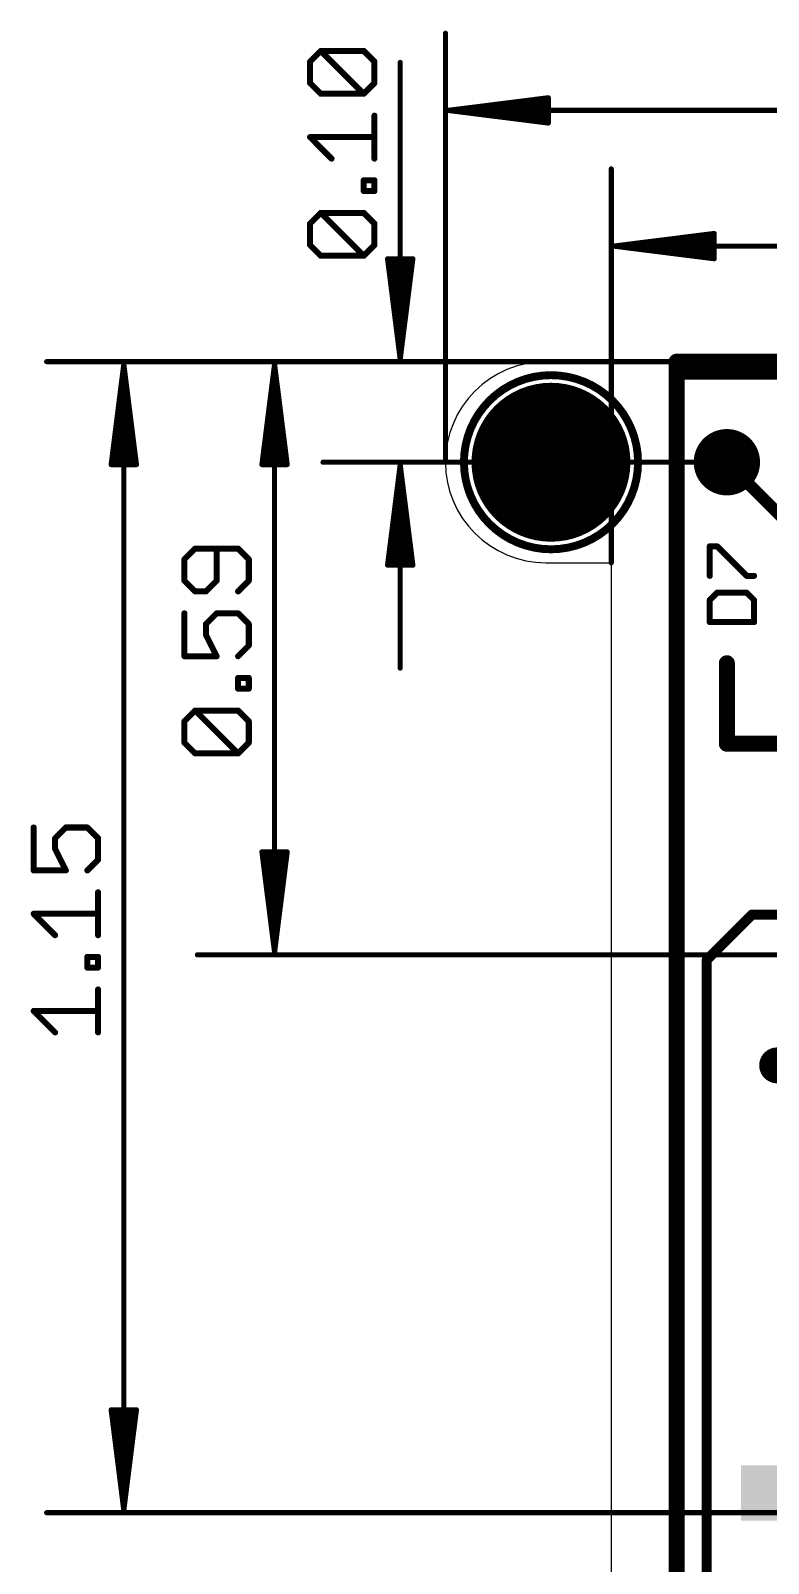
# Model space of a CAD drawing. Extents: x -42 to 37, y -47 to 54.
# Drawn here: x -41.72 to -23.08, y 14.72 to 53.45 of the extents above; entities that cross this region are included whole.
import ezdxf

# ---------------------------------------------------------------- set-up
doc = ezdxf.new("R2010")
doc.units = 0
for name, color, linetype in [('1', 12, 'CONTINUOUS'), ('16', 132, 'CONTINUOUS'), ('17', 110, 'CONTINUOUS'), ('18', 110, 'CONTINUOUS'), ('20', 53, 'CONTINUOUS'), ('21', 40, 'CONTINUOUS'), ('47', 253, 'CONTINUOUS')]:
    doc.layers.add(name, color=color, linetype=linetype)

# ---------------------------------------------------------------- blocks, each defined once
blk = doc.blocks.new('ROUNDP')
at = {"const_width": 0.5}
blk.add_lwpolyline([(0, -0.25, 1), (0, 0.25, 1), (0, -0.25)], format="xyb", dxfattribs=at)
blk = doc.blocks.new('RECT')
blk.add_solid([(-0.5, -0.5), (0.5, -0.5), (-0.5, 0.5), (0.5, 0.5)])
blk = doc.blocks.new('ROUNDV')
at = {"const_width": 0.5}
blk.add_lwpolyline([(0, -0.25, 1), (0, 0.25, 1), (0, -0.25)], format="xyb", dxfattribs=at)

msp = doc.modelspace()

# ---------------------------------------------------------------- linework, layer by layer
at = {"layer": '1'}
for points, const_width in [([(-25.4, 45.085), (-25.4, -43.18)], 0.4064), ([(25.4, 45.085), (-25.4, 45.085)], 0.4064), ([(-24.13, 42.545), (-13.716, 32.131)], 0.3048), ([(-24.638, 29.972), (-23.495, 31.115)], 0.254), ([(-23.495, 31.115), (-13.97, 31.115)], 0.254), ([(-24.638, -40.132), (-24.638, 29.972)], 0.254)]:
    msp.add_lwpolyline(points, dxfattribs=dict(at, const_width=const_width))
for points, const_width in [([(-25.2984, 45.085, 1), (-25.5016, 45.085)], 0.2032), ([(-25.4, 45.1866, 1), (-25.4, 44.9834)], 0.2032), ([(-24.0761, 42.5989, 1), (-24.1839, 42.4911)], 0.1524), ([(-23.495, 31.1785, 1), (-23.495, 31.0515)], 0.127), ([(-23.4501, 31.0701, 1), (-23.5399, 31.1599)], 0.127), ([(-24.5745, 29.972, 1), (-24.7015, 29.972)], 0.127), ([(-24.6829, 30.0169, 1), (-24.5931, 29.9271)], 0.127)]:
    msp.add_lwpolyline(points, format="xyb", dxfattribs=dict(at, const_width=const_width))
at = {"layer": '16', "const_width": 0.4064}
for points in [[(-25.4, 44.831), (-25.4, -41.402)], [(25.4, 44.831), (-25.4, 44.831)]]:
    msp.add_lwpolyline(points, dxfattribs=at)
at = {"layer": '16', "const_width": 0.2032}
for points in [[(-25.2984, 44.831, 1), (-25.5016, 44.831)], [(-25.4, 44.9326, 1), (-25.4, 44.7294)]]:
    msp.add_lwpolyline(points, format="xyb", dxfattribs=at)
at = {"layer": '20'}
for p, q in [((28.702, 45.085), (-28.702, 45.085)), ((-28.702, 40.005), (-27.051, 40.005)), ((-27.051, 40.005), (-27.051, -38.1))]:
    msp.add_line(p, q, dxfattribs=at)
for start, end in [(90, 180), (180, 270)]:
    msp.add_arc((-28.702, 42.545), 2.54, start, end, dxfattribs=at)
at = {"layer": '21'}
for points, const_width in [([(-28.575, 40.345, 1), (-28.575, 44.745, 1), (-28.575, 40.345)], 0.2), ([(-24.5247, 40.4195, 1), (-24.6009, 40.4195)], 0.0762), ([(-24.5628, 40.4576, 1), (-24.5628, 40.3814)], 0.0762), ([(-24.3494, 40.4464, 1), (-24.4033, 40.3926)], 0.0762), ([(-24.3763, 40.3814, 1), (-24.3763, 40.4576)], 0.0762), ([(-24.6009, 39.6738, 1), (-24.5247, 39.6738)], 0.0762), ([(-23.6306, 39.7119, 1), (-23.6306, 39.6357)], 0.0762), ([(-23.6576, 39.6469, 1), (-23.6037, 39.7007)], 0.0762), ([(-23.4442, 39.6357, 1), (-23.4442, 39.7119)], 0.0762), ([(-24.5247, 39.0637, 1), (-24.6009, 39.0637)], 0.0762), ([(-24.5897, 39.0906, 1), (-24.5358, 39.0367)], 0.0762), ([(-24.3763, 39.2882, 1), (-24.3763, 39.212)], 0.0762), ([(-24.3494, 39.2232, 1), (-24.4033, 39.277)], 0.0762), ([(-23.6037, 39.277, 1), (-23.6576, 39.2232)], 0.0762), ([(-23.6306, 39.212, 1), (-23.6306, 39.2882)], 0.0762), ([(-23.4061, 39.0637, 1), (-23.4823, 39.0637)], 0.0762), ([(-23.4711, 39.0367, 1), (-23.4173, 39.0906)], 0.0762), ([(-24.5628, 38.5425, 1), (-24.5628, 38.4663)], 0.0762), ([(-24.6009, 38.5044, 1), (-24.5247, 38.5044)], 0.0762), ([(-23.4823, 38.5044, 1), (-23.4061, 38.5044)], 0.0762), ([(-23.4442, 38.4663, 1), (-23.4442, 38.5425)], 0.0762), ([(-24.0284, 37.465, 1), (-24.2316, 37.465)], 0.2032), ([(-24.13, 35.5346, 1), (-24.13, 35.3314)], 0.2032), ([(-24.2316, 35.433, 1), (-24.0284, 35.433)], 0.2032)]:
    msp.add_lwpolyline(points, format="xyb", dxfattribs=dict(at, const_width=const_width))
for points, const_width in [([(-24.5628, 39.6738), (-24.5628, 40.4195)], 0.1524), ([(-24.5628, 40.4195), (-24.3763, 40.4195)], 0.1524), ([(-24.3763, 40.4195), (-23.6306, 39.6738)], 0.1524), ([(-23.6306, 39.6738), (-23.4442, 39.6738)], 0.1524), ([(-24.3763, 39.2501), (-24.5628, 39.0637)], 0.1524), ([(-24.5628, 39.0637), (-24.5628, 38.5044)], 0.1524), ([(-23.6306, 39.2501), (-24.3763, 39.2501)], 0.1524), ([(-23.4442, 39.0637), (-23.6306, 39.2501)], 0.1524), ([(-23.4442, 38.5044), (-23.4442, 39.0637)], 0.1524), ([(-24.5628, 38.5044), (-23.4442, 38.5044)], 0.1524), ([(-24.13, 37.465), (-24.13, 35.433)], 0.4064), ([(-24.13, 35.433), (-6.096, 35.433)], 0.4064)]:
    msp.add_lwpolyline(points, dxfattribs=dict(at, const_width=const_width))
at = {"layer": '47'}
for points, const_width in [([(-31.242, 42.545), (-31.242, 53.385)], 0.13), ([(-34.6627, 52.6676), (-34.3915, 52.9388)], 0.1524), ([(-34.6627, 52.1253), (-34.6627, 52.6676)], 0.1524), ([(-34.3915, 52.9388), (-33.3069, 52.9388)], 0.1524), ([(-33.3069, 51.8541), (-34.3915, 52.9388)], 0.1524), ([(-33.3069, 52.9388), (-33.0357, 52.6676)], 0.1524), ([(-33.0357, 52.6676), (-33.0357, 52.1253)], 0.1524), ([(-32.385, 45.15), (-32.385, 52.6478)], 0.13), ([(-34.3915, 51.8541), (-34.6627, 52.1253)], 0.1524), ([(-33.3069, 51.8541), (-34.3915, 51.8541)], 0.1524), ([(-33.0357, 52.1253), (-33.3069, 51.8541)], 0.1524), ([(-31.177, 51.435), (-28.642, 51.7542)], 0.13), ([(-31.177, 51.435), (-28.642, 51.695)], 0.13), ([(-31.177, 51.435), (-28.642, 51.565)], 0.13), ([(-28.642, 51.7542), (-28.642, 51.1158)], 0.13), ([(-33.0357, 50.2169), (-33.0357, 51.3016)], 0.1524), ([(-31.177, 51.435), (31.177, 51.435)], 0.13), ([(-28.642, 51.1158), (-31.177, 51.435)], 0.13), ([(-28.642, 51.305), (-31.177, 51.435)], 0.13), ([(-28.642, 51.175), (-31.177, 51.435)], 0.13), ([(-34.1204, 50.2169), (-34.6627, 50.7593)], 0.1524), ([(-34.6627, 50.7593), (-33.0357, 50.7593)], 0.1524), ([(-27.051, 40.005), (-27.051, 49.956)], 0.13), ([(-33.3069, 49.3984), (-33.3069, 49.6695)], 0.1524), ([(-33.3069, 49.6695), (-33.0357, 49.6695)], 0.1524), ([(-33.0357, 49.6695), (-33.0357, 49.3984)], 0.1524), ([(-33.0357, 49.3984), (-33.3069, 49.3984)], 0.1524), ([(-34.6627, 48.5747), (-34.3915, 48.8459)], 0.1524), ([(-34.3915, 48.8459), (-33.3069, 48.8459)], 0.1524), ([(-33.3069, 47.7612), (-34.3915, 48.8459)], 0.1524), ([(-33.3069, 48.8459), (-33.0357, 48.5747)], 0.1524), ([(-34.6627, 48.0324), (-34.6627, 48.5747)], 0.1524), ([(-33.0357, 48.5747), (-33.0357, 48.0324)], 0.1524), ([(-34.3915, 47.7612), (-34.6627, 48.0324)], 0.1524), ([(-33.0357, 48.0324), (-33.3069, 47.7612)], 0.1524), ([(-26.986, 48.006), (-24.451, 48.3252)], 0.13), ([(-26.986, 48.006), (-24.451, 48.266)], 0.13), ([(-26.986, 48.006), (-24.451, 48.136)], 0.13), ([(-26.986, 48.006), (26.986, 48.006)], 0.13), ([(-24.451, 47.6868), (-26.986, 48.006)], 0.13), ([(-24.451, 47.876), (-26.986, 48.006)], 0.13), ([(-24.451, 47.746), (-26.986, 48.006)], 0.13), ([(-24.451, 48.3252), (-24.451, 47.6868)], 0.13), ([(-33.3069, 47.7612), (-34.3915, 47.7612)], 0.1524), ([(-32.385, 45.15), (-32.7042, 47.685)], 0.13), ([(-32.7042, 47.685), (-32.0658, 47.685)], 0.13), ([(-32.385, 45.15), (-32.645, 47.685)], 0.13), ([(-32.385, 45.15), (-32.515, 47.685)], 0.13), ([(-32.0658, 47.685), (-32.385, 45.15)], 0.13), ([(-32.255, 47.685), (-32.385, 45.15)], 0.13), ([(-32.125, 47.685), (-32.385, 45.15)], 0.13), ([(-21.209, 45.085), (-41.32, 45.085)], 0.13), ([(-39.37, 45.02), (-39.6892, 42.485)], 0.13), ([(-39.37, 45.02), (-39.63, 42.485)], 0.13), ([(-39.37, 45.02), (-39.5, 42.485)], 0.13), ([(-39.37, 16.067), (-39.37, 45.02)], 0.13), ([(-39.0508, 42.485), (-39.37, 45.02)], 0.13), ([(-39.24, 42.485), (-39.37, 45.02)], 0.13), ([(-39.11, 42.485), (-39.37, 45.02)], 0.13), ([(-20.32, 45.085), (-37.51, 45.085)], 0.13), ([(-35.56, 45.02), (-35.8792, 42.485)], 0.13), ([(-35.56, 45.02), (-35.82, 42.485)], 0.13), ([(-35.56, 45.02), (-35.69, 42.485)], 0.13), ([(-35.56, 30.164), (-35.56, 45.02)], 0.13), ([(-35.2408, 42.485), (-35.56, 45.02)], 0.13), ([(-35.43, 42.485), (-35.56, 45.02)], 0.13), ([(-35.3, 42.485), (-35.56, 45.02)], 0.13), ([(-28.702, 45.085), (-34.335, 45.085)], 0.13), ([(-24.13, 42.545), (-34.335, 42.545)], 0.13), ([(-39.6892, 42.485), (-39.0508, 42.485)], 0.13), ([(-35.8792, 42.485), (-35.2408, 42.485)], 0.13), ([(-32.385, 42.48), (-32.7042, 39.945)], 0.13), ([(-32.385, 42.48), (-32.645, 39.945)], 0.13), ([(-32.385, 42.48), (-32.515, 39.945)], 0.13), ([(-32.385, 42.48), (-32.385, 37.345)], 0.13), ([(-32.0658, 39.945), (-32.385, 42.48)], 0.13), ([(-32.255, 39.945), (-32.385, 42.48)], 0.13), ([(-32.125, 39.945), (-32.385, 42.48)], 0.13), ([(-37.5665, 40.3644), (-37.8377, 40.0932)], 0.1524), ([(-36.4819, 40.3644), (-37.5665, 40.3644)], 0.1524), ([(-37.0242, 39.5509), (-37.0242, 40.3644)], 0.1524), ([(-36.2107, 40.0932), (-36.4819, 40.3644)], 0.1524), ([(-37.8377, 40.0932), (-37.8377, 39.5509)], 0.1524), ([(-36.2107, 39.5509), (-36.2107, 40.0932)], 0.1524), ([(-32.7042, 39.945), (-32.0658, 39.945)], 0.13), ([(-37.8377, 39.5509), (-37.5665, 39.2797)], 0.1524), ([(-37.2954, 39.2797), (-37.0242, 39.5509)], 0.1524), ([(-36.4819, 39.2797), (-36.2107, 39.5509)], 0.1524), ([(-37.5665, 39.2797), (-37.2954, 39.2797)], 0.1524), ([(-37.8377, 38.7272), (-37.8377, 37.6425)], 0.1524), ([(-37.2954, 38.456), (-37.0242, 38.7272)], 0.1524), ([(-37.0242, 38.7272), (-36.4819, 38.7272)], 0.1524), ([(-36.4819, 38.7272), (-36.2107, 38.456)], 0.1524), ([(-37.2954, 38.1849), (-37.2954, 38.456)], 0.1524), ([(-36.2107, 38.456), (-36.2107, 37.9137)], 0.1524), ([(-37.0242, 37.6425), (-37.2954, 38.1849)], 0.1524), ([(-36.2107, 37.9137), (-36.4819, 37.6425)], 0.1524), ([(-37.8377, 37.6425), (-37.0242, 37.6425)], 0.1524), ([(-36.4819, 36.824), (-36.4819, 37.0951)], 0.1524), ([(-36.4819, 37.0951), (-36.2107, 37.0951)], 0.1524), ([(-36.2107, 36.824), (-36.4819, 36.824)], 0.1524), ([(-36.2107, 37.0951), (-36.2107, 36.824)], 0.1524), ([(-37.8377, 36.0003), (-37.5665, 36.2715)], 0.1524), ([(-37.8377, 35.458), (-37.8377, 36.0003)], 0.1524), ([(-37.5665, 36.2715), (-36.4819, 36.2715)], 0.1524), ([(-36.4819, 35.1868), (-37.5665, 36.2715)], 0.1524), ([(-36.4819, 36.2715), (-36.2107, 36.0003)], 0.1524), ([(-36.2107, 36.0003), (-36.2107, 35.458)], 0.1524), ([(-37.5665, 35.1868), (-37.8377, 35.458)], 0.1524), ([(-36.4819, 35.1868), (-37.5665, 35.1868)], 0.1524), ([(-36.2107, 35.458), (-36.4819, 35.1868)], 0.1524), ([(-41.6477, 33.3159), (-41.6477, 32.2312)], 0.1524), ([(-41.1054, 33.0447), (-40.8342, 33.3159)], 0.1524), ([(-40.8342, 33.3159), (-40.2919, 33.3159)], 0.1524), ([(-40.2919, 33.3159), (-40.0207, 33.0447)], 0.1524), ([(-41.1054, 32.7735), (-41.1054, 33.0447)], 0.1524), ([(-40.0207, 33.0447), (-40.0207, 32.5024)], 0.1524), ([(-40.8342, 32.2312), (-41.1054, 32.7735)], 0.1524), ([(-40.0207, 32.5024), (-40.2919, 32.2312)], 0.1524), ([(-35.56, 30.164), (-35.8792, 32.699)], 0.13), ([(-35.8792, 32.699), (-35.2408, 32.699)], 0.13), ([(-35.56, 30.164), (-35.82, 32.699)], 0.13), ([(-35.56, 30.164), (-35.69, 32.699)], 0.13), ([(-35.2408, 32.699), (-35.56, 30.164)], 0.13), ([(-35.43, 32.699), (-35.56, 30.164)], 0.13), ([(-35.3, 32.699), (-35.56, 30.164)], 0.13), ([(-41.6477, 32.2312), (-40.8342, 32.2312)], 0.1524), ([(-40.0207, 30.594), (-40.0207, 31.6787)], 0.1524), ([(-41.1054, 30.594), (-41.6477, 31.1364)], 0.1524), ([(-41.6477, 31.1364), (-40.0207, 31.1364)], 0.1524), ([(-40.2919, 29.7755), (-40.2919, 30.0466)], 0.1524), ([(-40.2919, 30.0466), (-40.0207, 30.0466)], 0.1524), ([(-40.0207, 29.7755), (-40.2919, 29.7755)], 0.1524), ([(-40.0207, 30.0466), (-40.0207, 29.7755)], 0.1524), ([(-19.558, 30.099), (-37.51, 30.099)], 0.13), ([(-40.0207, 28.1383), (-40.0207, 29.223)], 0.1524), ([(-41.1054, 28.1383), (-41.6477, 28.6806)], 0.1524), ([(-41.6477, 28.6806), (-40.0207, 28.6806)], 0.1524), ([(-39.37, 16.067), (-39.6892, 18.602)], 0.13), ([(-39.6892, 18.602), (-39.0508, 18.602)], 0.13), ([(-39.37, 16.067), (-39.63, 18.602)], 0.13), ([(-39.37, 16.067), (-39.5, 18.602)], 0.13), ([(-39.0508, 18.602), (-39.37, 16.067)], 0.13), ([(-39.24, 18.602), (-39.37, 16.067)], 0.13), ([(-39.11, 18.602), (-39.37, 16.067)], 0.13), ([(-19.939, 16.002), (-41.32, 16.002)], 0.13)]:
    msp.add_lwpolyline(points, dxfattribs=dict(at, const_width=const_width))
for points, const_width in [([(-31.2095, 53.385, 1), (-31.2745, 53.385)], 0.065), ([(-34.6246, 52.6676, 1), (-34.7008, 52.6676)], 0.0762), ([(-34.6896, 52.6945, 1), (-34.6357, 52.6406)], 0.0762), ([(-34.3646, 52.9657, 1), (-34.4185, 52.9118)], 0.0762), ([(-34.3915, 52.9769, 1), (-34.3915, 52.9007)], 0.0762), ([(-34.3646, 52.9118, 1), (-34.4185, 52.9657)], 0.0762), ([(-33.2799, 52.9657, 1), (-33.3338, 52.9118)], 0.0762), ([(-33.3069, 52.9007, 1), (-33.3069, 52.9769)], 0.0762), ([(-32.9976, 52.6676, 1), (-33.0738, 52.6676)], 0.0762), ([(-33.0626, 52.6406, 1), (-33.0088, 52.6945)], 0.0762), ([(-32.3525, 52.6478, 1), (-32.4175, 52.6478)], 0.065), ([(-34.6357, 52.1522, 1), (-34.6896, 52.0983)], 0.0762), ([(-34.7008, 52.1253, 1), (-34.6246, 52.1253)], 0.0762), ([(-34.3915, 51.8922, 1), (-34.3915, 51.816)], 0.0762), ([(-34.4185, 51.8271, 1), (-34.3646, 51.881)], 0.0762), ([(-33.3338, 51.881, 1), (-33.2799, 51.8271)], 0.0762), ([(-33.3338, 51.8271, 1), (-33.2799, 51.881)], 0.0762), ([(-33.3069, 51.816, 1), (-33.3069, 51.8922)], 0.0762), ([(-33.0738, 52.1253, 1), (-32.9976, 52.1253)], 0.0762), ([(-33.0088, 52.0983, 1), (-33.0626, 52.1522)], 0.0762), ([(-28.6095, 51.7542, 1), (-28.6745, 51.7542)], 0.065), ([(-28.6379, 51.722, 1), (-28.6461, 51.7865)], 0.065), ([(-28.6387, 51.6627, 1), (-28.6453, 51.7273)], 0.065), ([(-28.6403, 51.5325, 1), (-28.6437, 51.5975)], 0.065), ([(-32.9976, 51.3016, 1), (-33.0738, 51.3016)], 0.0762), ([(-31.177, 51.4675, 1), (-31.177, 51.4025)], 0.065), ([(-31.1729, 51.4672, 1), (-31.1811, 51.4028)], 0.065), ([(-31.1787, 51.4675, 1), (-31.1753, 51.4025)], 0.065), ([(-31.1753, 51.4675, 1), (-31.1787, 51.4025)], 0.065), ([(-31.1737, 51.4673, 1), (-31.1803, 51.4027)], 0.065), ([(-31.1803, 51.4673, 1), (-31.1737, 51.4027)], 0.065), ([(-31.1811, 51.4672, 1), (-31.1729, 51.4028)], 0.065), ([(-28.6745, 51.1158, 1), (-28.6095, 51.1158)], 0.065), ([(-28.6461, 51.0835, 1), (-28.6379, 51.148)], 0.065), ([(-28.6453, 51.1427, 1), (-28.6387, 51.2073)], 0.065), ([(-28.6437, 51.2725, 1), (-28.6403, 51.3375)], 0.065), ([(-34.6357, 50.7862, 1), (-34.6896, 50.7323)], 0.0762), ([(-34.6627, 50.7974, 1), (-34.6627, 50.7212)], 0.0762), ([(-33.0357, 50.7212, 1), (-33.0357, 50.7974)], 0.0762), ([(-34.1473, 50.19, 1), (-34.0934, 50.2439)], 0.0762), ([(-33.0738, 50.2169, 1), (-32.9976, 50.2169)], 0.0762), ([(-27.0185, 49.956, 1), (-27.0835, 49.956)], 0.065), ([(-33.2688, 49.6695, 1), (-33.345, 49.6695)], 0.0762), ([(-33.3069, 49.7076, 1), (-33.3069, 49.6314)], 0.0762), ([(-32.9976, 49.6695, 1), (-33.0738, 49.6695)], 0.0762), ([(-33.0357, 49.6314, 1), (-33.0357, 49.7076)], 0.0762), ([(-33.3069, 49.4365, 1), (-33.3069, 49.3603)], 0.0762), ([(-33.345, 49.3984, 1), (-33.2688, 49.3984)], 0.0762), ([(-33.0738, 49.3984, 1), (-32.9976, 49.3984)], 0.0762), ([(-33.0357, 49.3603, 1), (-33.0357, 49.4365)], 0.0762), ([(-34.3646, 48.8728, 1), (-34.4185, 48.8189)], 0.0762), ([(-34.3915, 48.884, 1), (-34.3915, 48.8078)], 0.0762), ([(-34.3646, 48.8189, 1), (-34.4185, 48.8728)], 0.0762), ([(-33.2799, 48.8728, 1), (-33.3338, 48.8189)], 0.0762), ([(-33.3069, 48.8078, 1), (-33.3069, 48.884)], 0.0762), ([(-34.6246, 48.5747, 1), (-34.7008, 48.5747)], 0.0762), ([(-34.6896, 48.6016, 1), (-34.6357, 48.5478)], 0.0762), ([(-32.9976, 48.5747, 1), (-33.0738, 48.5747)], 0.0762), ([(-33.0626, 48.5478, 1), (-33.0088, 48.6016)], 0.0762), ([(-34.6357, 48.0593, 1), (-34.6896, 48.0054)], 0.0762), ([(-34.7008, 48.0324, 1), (-34.6246, 48.0324)], 0.0762), ([(-33.0738, 48.0324, 1), (-32.9976, 48.0324)], 0.0762), ([(-33.0088, 48.0054, 1), (-33.0626, 48.0593)], 0.0762), ([(-26.986, 48.0385, 1), (-26.986, 47.9735)], 0.065), ([(-26.9819, 48.0382, 1), (-26.9901, 47.9738)], 0.065), ([(-26.9877, 48.0385, 1), (-26.9843, 47.9735)], 0.065), ([(-26.9843, 48.0385, 1), (-26.9877, 47.9735)], 0.065), ([(-26.9827, 48.0383, 1), (-26.9893, 47.9737)], 0.065), ([(-26.9893, 48.0383, 1), (-26.9827, 47.9737)], 0.065), ([(-26.9901, 48.0382, 1), (-26.9819, 47.9738)], 0.065), ([(-24.4185, 48.3252, 1), (-24.4835, 48.3252)], 0.065), ([(-24.4469, 48.293, 1), (-24.4551, 48.3575)], 0.065), ([(-24.4477, 48.2337, 1), (-24.4543, 48.2983)], 0.065), ([(-24.4493, 48.1035, 1), (-24.4527, 48.1685)], 0.065), ([(-34.3915, 47.7993, 1), (-34.3915, 47.7231)], 0.0762), ([(-34.4185, 47.7343, 1), (-34.3646, 47.7881)], 0.0762), ([(-33.3338, 47.7881, 1), (-33.2799, 47.7343)], 0.0762), ([(-33.3338, 47.7343, 1), (-33.2799, 47.7881)], 0.0762), ([(-33.3069, 47.7231, 1), (-33.3069, 47.7993)], 0.0762), ([(-32.672, 47.6891, 1), (-32.7365, 47.6809)], 0.065), ([(-32.7042, 47.7175, 1), (-32.7042, 47.6525)], 0.065), ([(-32.6127, 47.6883, 1), (-32.6773, 47.6817)], 0.065), ([(-32.4825, 47.6867, 1), (-32.5475, 47.6833)], 0.065), ([(-32.2225, 47.6833, 1), (-32.2875, 47.6867)], 0.065), ([(-32.0927, 47.6817, 1), (-32.1573, 47.6883)], 0.065), ([(-32.0335, 47.6809, 1), (-32.098, 47.6891)], 0.065), ([(-32.0658, 47.6525, 1), (-32.0658, 47.7175)], 0.065), ([(-24.4835, 47.6868, 1), (-24.4185, 47.6868)], 0.065), ([(-24.4551, 47.6545, 1), (-24.4469, 47.719)], 0.065), ([(-24.4543, 47.7137, 1), (-24.4477, 47.7783)], 0.065), ([(-24.4527, 47.8435, 1), (-24.4493, 47.9085)], 0.065), ([(-41.32, 45.1175, 1), (-41.32, 45.0525)], 0.065), ([(-39.3375, 45.02, 1), (-39.4025, 45.02)], 0.065), ([(-39.3378, 45.0241, 1), (-39.4022, 45.0159)], 0.065), ([(-39.3375, 45.0183, 1), (-39.4025, 45.0217)], 0.065), ([(-39.3375, 45.0217, 1), (-39.4025, 45.0183)], 0.065), ([(-39.3377, 45.0233, 1), (-39.4023, 45.0167)], 0.065), ([(-39.3377, 45.0167, 1), (-39.4023, 45.0233)], 0.065), ([(-39.3378, 45.0159, 1), (-39.4022, 45.0241)], 0.065), ([(-37.51, 45.1175, 1), (-37.51, 45.0525)], 0.065), ([(-35.5275, 45.02, 1), (-35.5925, 45.02)], 0.065), ([(-35.5278, 45.0241, 1), (-35.5922, 45.0159)], 0.065), ([(-35.5275, 45.0183, 1), (-35.5925, 45.0217)], 0.065), ([(-35.5275, 45.0217, 1), (-35.5925, 45.0183)], 0.065), ([(-35.5277, 45.0233, 1), (-35.5923, 45.0167)], 0.065), ([(-35.5277, 45.0167, 1), (-35.5923, 45.0233)], 0.065), ([(-35.5278, 45.0159, 1), (-35.5922, 45.0241)], 0.065), ([(-34.335, 45.1175, 1), (-34.335, 45.0525)], 0.065), ([(-32.4172, 45.1541, 1), (-32.3528, 45.1459)], 0.065), ([(-32.4173, 45.1533, 1), (-32.3527, 45.1467)], 0.065), ([(-32.4175, 45.1483, 1), (-32.3525, 45.1517)], 0.065), ([(-32.4175, 45.1517, 1), (-32.3525, 45.1483)], 0.065), ([(-32.4175, 45.15, 1), (-32.3525, 45.15)], 0.065), ([(-32.4173, 45.1467, 1), (-32.3527, 45.1533)], 0.065), ([(-32.4172, 45.1459, 1), (-32.3528, 45.1541)], 0.065), ([(-28.702, 45.0525, 1), (-28.702, 45.1175)], 0.065), ([(-34.335, 42.5775, 1), (-34.335, 42.5125)], 0.065), ([(-24.13, 42.5125, 1), (-24.13, 42.5775)], 0.065), ([(-39.7215, 42.4891, 1), (-39.657, 42.4809)], 0.065), ([(-39.6892, 42.5175, 1), (-39.6892, 42.4525)], 0.065), ([(-39.6623, 42.4883, 1), (-39.5977, 42.4817)], 0.065), ([(-39.5325, 42.4867, 1), (-39.4675, 42.4833)], 0.065), ([(-39.2725, 42.4833, 1), (-39.2075, 42.4867)], 0.065), ([(-39.1423, 42.4817, 1), (-39.0777, 42.4883)], 0.065), ([(-39.083, 42.4809, 1), (-39.0185, 42.4891)], 0.065), ([(-39.0508, 42.4525, 1), (-39.0508, 42.5175)], 0.065), ([(-35.9115, 42.4891, 1), (-35.847, 42.4809)], 0.065), ([(-35.8792, 42.5175, 1), (-35.8792, 42.4525)], 0.065), ([(-35.8523, 42.4883, 1), (-35.7877, 42.4817)], 0.065), ([(-35.7225, 42.4867, 1), (-35.6575, 42.4833)], 0.065), ([(-35.4625, 42.4833, 1), (-35.3975, 42.4867)], 0.065), ([(-35.3323, 42.4817, 1), (-35.2677, 42.4883)], 0.065), ([(-35.273, 42.4809, 1), (-35.2085, 42.4891)], 0.065), ([(-35.2408, 42.4525, 1), (-35.2408, 42.5175)], 0.065), ([(-32.3525, 42.48, 1), (-32.4175, 42.48)], 0.065), ([(-32.3528, 42.4841, 1), (-32.4172, 42.4759)], 0.065), ([(-32.3525, 42.4783, 1), (-32.4175, 42.4817)], 0.065), ([(-32.3525, 42.4817, 1), (-32.4175, 42.4783)], 0.065), ([(-32.3527, 42.4833, 1), (-32.4173, 42.4767)], 0.065), ([(-32.3527, 42.4767, 1), (-32.4173, 42.4833)], 0.065), ([(-32.3528, 42.4759, 1), (-32.4172, 42.4841)], 0.065), ([(-31.2745, 42.545, 1), (-31.2095, 42.545)], 0.065), ([(-37.5665, 40.4025, 1), (-37.5665, 40.3263)], 0.0762), ([(-37.5396, 40.3374, 1), (-37.5935, 40.3913)], 0.0762), ([(-36.9861, 40.3644, 1), (-37.0623, 40.3644)], 0.0762), ([(-36.4549, 40.3913, 1), (-36.5088, 40.3374)], 0.0762), ([(-36.4819, 40.3263, 1), (-36.4819, 40.4025)], 0.0762), ([(-37.7996, 40.0932, 1), (-37.8758, 40.0932)], 0.0762), ([(-37.8646, 40.1201, 1), (-37.8107, 40.0663)], 0.0762), ([(-36.1726, 40.0932, 1), (-36.2488, 40.0932)], 0.0762), ([(-36.2376, 40.0663, 1), (-36.1838, 40.1201)], 0.0762), ([(-32.7365, 39.9491, 1), (-32.672, 39.9409)], 0.065), ([(-32.7042, 39.9775, 1), (-32.7042, 39.9125)], 0.065), ([(-32.6773, 39.9483, 1), (-32.6127, 39.9417)], 0.065), ([(-32.5475, 39.9467, 1), (-32.4825, 39.9433)], 0.065), ([(-32.2875, 39.9433, 1), (-32.2225, 39.9467)], 0.065), ([(-32.1573, 39.9417, 1), (-32.0927, 39.9483)], 0.065), ([(-32.098, 39.9409, 1), (-32.0335, 39.9491)], 0.065), ([(-32.0658, 39.9125, 1), (-32.0658, 39.9775)], 0.065), ([(-27.0835, 40.005, 1), (-27.0185, 40.005)], 0.065), ([(-37.8107, 39.5778, 1), (-37.8646, 39.5239)], 0.0762), ([(-37.8758, 39.5509, 1), (-37.7996, 39.5509)], 0.0762), ([(-37.0623, 39.5509, 1), (-36.9861, 39.5509)], 0.0762), ([(-36.9973, 39.5239, 1), (-37.0511, 39.5778)], 0.0762), ([(-36.2488, 39.5509, 1), (-36.1726, 39.5509)], 0.0762), ([(-36.1838, 39.5239, 1), (-36.2376, 39.5778)], 0.0762), ([(-37.5665, 39.3178, 1), (-37.5665, 39.2416)], 0.0762), ([(-37.5935, 39.2528, 1), (-37.5396, 39.3066)], 0.0762), ([(-37.3223, 39.3066, 1), (-37.2684, 39.2528)], 0.0762), ([(-37.2954, 39.2416, 1), (-37.2954, 39.3178)], 0.0762), ([(-36.5088, 39.3066, 1), (-36.4549, 39.2528)], 0.0762), ([(-37.7996, 38.7272, 1), (-37.8758, 38.7272)], 0.0762), ([(-37.0242, 38.7653, 1), (-37.0242, 38.6891)], 0.0762), ([(-36.9973, 38.7003, 1), (-37.0511, 38.7541)], 0.0762), ([(-36.4549, 38.7541, 1), (-36.5088, 38.7003)], 0.0762), ([(-36.4819, 38.6891, 1), (-36.4819, 38.7653)], 0.0762), ([(-37.2573, 38.456, 1), (-37.3335, 38.456)], 0.0762), ([(-37.3223, 38.483, 1), (-37.2684, 38.4291)], 0.0762), ([(-36.1726, 38.456, 1), (-36.2488, 38.456)], 0.0762), ([(-36.2376, 38.4291, 1), (-36.1838, 38.483)], 0.0762), ([(-37.3335, 38.1849, 1), (-37.2573, 38.1849)], 0.0762), ([(-37.2613, 38.2019, 1), (-37.3294, 38.1678)], 0.0762), ([(-36.1838, 37.8868, 1), (-36.2376, 37.9406)], 0.0762), ([(-37.8377, 37.6806, 1), (-37.8377, 37.6044)], 0.0762), ([(-37.8758, 37.6425, 1), (-37.7996, 37.6425)], 0.0762), ([(-37.0583, 37.6255, 1), (-36.9901, 37.6596)], 0.0762), ([(-37.0242, 37.6044, 1), (-37.0242, 37.6806)], 0.0762), ([(-36.5088, 37.6695, 1), (-36.4549, 37.6156)], 0.0762), ([(-36.2488, 37.9137, 1), (-36.1726, 37.9137)], 0.0762), ([(-32.4175, 37.345, 1), (-32.3525, 37.345)], 0.065), ([(-36.4438, 37.0951, 1), (-36.52, 37.0951)], 0.0762), ([(-36.4819, 37.1332, 1), (-36.4819, 37.057)], 0.0762), ([(-36.4819, 36.8621, 1), (-36.4819, 36.7859)], 0.0762), ([(-36.52, 36.824, 1), (-36.4438, 36.824)], 0.0762), ([(-36.1726, 37.0951, 1), (-36.2488, 37.0951)], 0.0762), ([(-36.2488, 36.824, 1), (-36.1726, 36.824)], 0.0762), ([(-36.2107, 37.057, 1), (-36.2107, 37.1332)], 0.0762), ([(-36.2107, 36.7859, 1), (-36.2107, 36.8621)], 0.0762), ([(-37.7996, 36.0003, 1), (-37.8758, 36.0003)], 0.0762), ([(-37.8646, 36.0272, 1), (-37.8107, 35.9734)], 0.0762), ([(-37.5396, 36.2984, 1), (-37.5935, 36.2445)], 0.0762), ([(-37.5665, 36.3096, 1), (-37.5665, 36.2334)], 0.0762), ([(-37.5396, 36.2445, 1), (-37.5935, 36.2984)], 0.0762), ([(-36.4549, 36.2984, 1), (-36.5088, 36.2445)], 0.0762), ([(-36.4819, 36.2334, 1), (-36.4819, 36.3096)], 0.0762), ([(-36.1726, 36.0003, 1), (-36.2488, 36.0003)], 0.0762), ([(-36.2376, 35.9734, 1), (-36.1838, 36.0272)], 0.0762), ([(-37.8107, 35.4849, 1), (-37.8646, 35.431)], 0.0762), ([(-37.8758, 35.458, 1), (-37.7996, 35.458)], 0.0762), ([(-37.5665, 35.2249, 1), (-37.5665, 35.1487)], 0.0762), ([(-37.5935, 35.1599, 1), (-37.5396, 35.2138)], 0.0762), ([(-36.5088, 35.2138, 1), (-36.4549, 35.1599)], 0.0762), ([(-36.5088, 35.1599, 1), (-36.4549, 35.2138)], 0.0762), ([(-36.4819, 35.1487, 1), (-36.4819, 35.2249)], 0.0762), ([(-36.2488, 35.458, 1), (-36.1726, 35.458)], 0.0762), ([(-36.1838, 35.431, 1), (-36.2376, 35.4849)], 0.0762), ([(-41.6096, 33.3159, 1), (-41.6858, 33.3159)], 0.0762), ([(-40.8342, 33.354, 1), (-40.8342, 33.2778)], 0.0762), ([(-40.8073, 33.2889, 1), (-40.8611, 33.3428)], 0.0762), ([(-40.2649, 33.3428, 1), (-40.3188, 33.2889)], 0.0762), ([(-40.2919, 33.2778, 1), (-40.2919, 33.354)], 0.0762), ([(-41.0673, 33.0447, 1), (-41.1435, 33.0447)], 0.0762), ([(-41.1323, 33.0716, 1), (-41.0784, 33.0178)], 0.0762), ([(-39.9826, 33.0447, 1), (-40.0588, 33.0447)], 0.0762), ([(-40.0476, 33.0178, 1), (-39.9938, 33.0716)], 0.0762), ([(-41.1435, 32.7735, 1), (-41.0673, 32.7735)], 0.0762), ([(-41.0713, 32.7906, 1), (-41.1394, 32.7565)], 0.0762), ([(-40.0588, 32.5024, 1), (-39.9826, 32.5024)], 0.0762), ([(-39.9938, 32.4754, 1), (-40.0476, 32.5293)], 0.0762), ([(-35.847, 32.7031, 1), (-35.9115, 32.6949)], 0.065), ([(-35.8792, 32.7315, 1), (-35.8792, 32.6665)], 0.065), ([(-35.7877, 32.7023, 1), (-35.8523, 32.6957)], 0.065), ([(-35.6575, 32.7007, 1), (-35.7225, 32.6973)], 0.065), ([(-35.3975, 32.6973, 1), (-35.4625, 32.7007)], 0.065), ([(-35.2677, 32.6957, 1), (-35.3323, 32.7023)], 0.065), ([(-35.2085, 32.6949, 1), (-35.273, 32.7031)], 0.065), ([(-35.2408, 32.6665, 1), (-35.2408, 32.7315)], 0.065), ([(-41.6477, 32.2693, 1), (-41.6477, 32.1931)], 0.0762), ([(-41.6858, 32.2312, 1), (-41.6096, 32.2312)], 0.0762), ([(-40.8683, 32.2142, 1), (-40.8001, 32.2482)], 0.0762), ([(-40.8342, 32.1931, 1), (-40.8342, 32.2693)], 0.0762), ([(-40.3188, 32.2581, 1), (-40.2649, 32.2043)], 0.0762), ([(-39.9826, 31.6787, 1), (-40.0588, 31.6787)], 0.0762), ([(-41.6207, 31.1633, 1), (-41.6746, 31.1094)], 0.0762), ([(-41.6477, 31.1745, 1), (-41.6477, 31.0983)], 0.0762), ([(-40.0207, 31.0983, 1), (-40.0207, 31.1745)], 0.0762), ([(-41.1323, 30.5671, 1), (-41.0784, 30.621)], 0.0762), ([(-40.0588, 30.594, 1), (-39.9826, 30.594)], 0.0762), ([(-40.2538, 30.0466, 1), (-40.33, 30.0466)], 0.0762), ([(-40.2919, 30.0847, 1), (-40.2919, 30.0085)], 0.0762), ([(-40.2919, 29.8136, 1), (-40.2919, 29.7374)], 0.0762), ([(-39.9826, 30.0466, 1), (-40.0588, 30.0466)], 0.0762), ([(-40.0207, 30.0085, 1), (-40.0207, 30.0847)], 0.0762), ([(-40.0207, 29.7374, 1), (-40.0207, 29.8136)], 0.0762), ([(-37.51, 30.1315, 1), (-37.51, 30.0665)], 0.065), ([(-35.5922, 30.1681, 1), (-35.5278, 30.1599)], 0.065), ([(-35.5923, 30.1673, 1), (-35.5277, 30.1607)], 0.065), ([(-35.5925, 30.1623, 1), (-35.5275, 30.1657)], 0.065), ([(-35.5925, 30.1657, 1), (-35.5275, 30.1623)], 0.065), ([(-35.5925, 30.164, 1), (-35.5275, 30.164)], 0.065), ([(-35.5923, 30.1607, 1), (-35.5277, 30.1673)], 0.065), ([(-35.5922, 30.1599, 1), (-35.5278, 30.1681)], 0.065), ([(-40.33, 29.7755, 1), (-40.2538, 29.7755)], 0.0762), ([(-40.0588, 29.7755, 1), (-39.9826, 29.7755)], 0.0762), ([(-39.9826, 29.223, 1), (-40.0588, 29.223)], 0.0762), ([(-41.6207, 28.7076, 1), (-41.6746, 28.6537)], 0.0762), ([(-41.6477, 28.7187, 1), (-41.6477, 28.6425)], 0.0762), ([(-40.0207, 28.6425, 1), (-40.0207, 28.7187)], 0.0762), ([(-41.1323, 28.1114, 1), (-41.0784, 28.1653)], 0.0762), ([(-40.0588, 28.1383, 1), (-39.9826, 28.1383)], 0.0762), ([(-39.657, 18.6061, 1), (-39.7215, 18.5979)], 0.065), ([(-39.6892, 18.6345, 1), (-39.6892, 18.5695)], 0.065), ([(-39.5977, 18.6053, 1), (-39.6623, 18.5987)], 0.065), ([(-39.4675, 18.6037, 1), (-39.5325, 18.6003)], 0.065), ([(-39.2075, 18.6003, 1), (-39.2725, 18.6037)], 0.065), ([(-39.0777, 18.5987, 1), (-39.1423, 18.6053)], 0.065), ([(-39.0185, 18.5979, 1), (-39.083, 18.6061)], 0.065), ([(-39.0508, 18.5695, 1), (-39.0508, 18.6345)], 0.065), ([(-41.32, 16.0345, 1), (-41.32, 15.9695)], 0.065), ([(-39.4022, 16.0711, 1), (-39.3378, 16.0629)], 0.065), ([(-39.4023, 16.0703, 1), (-39.3377, 16.0637)], 0.065), ([(-39.4025, 16.0653, 1), (-39.3375, 16.0687)], 0.065), ([(-39.4025, 16.0687, 1), (-39.3375, 16.0653)], 0.065), ([(-39.4025, 16.067, 1), (-39.3375, 16.067)], 0.065), ([(-39.4023, 16.0637, 1), (-39.3377, 16.0703)], 0.065), ([(-39.4022, 16.0629, 1), (-39.3378, 16.0711)], 0.065)]:
    msp.add_lwpolyline(points, format="xyb", dxfattribs=dict(at, const_width=const_width))

# ---------------------------------------------------------------- block references
at = {"layer": '1', "xscale": 1.4, "yscale": 1.9, "rotation": 270}
msp.add_blockref('RECT', (-22.822, 16.499), dxfattribs=at)
at = {"layer": '17', "xscale": 4.016, "yscale": 4.016}
msp.add_blockref('ROUNDP', (-28.575, 42.545), dxfattribs=at)
msp.add_blockref('ROUNDP', (-28.575, 42.545), dxfattribs=at)
at = {"layer": '17', "xscale": 1.6764, "yscale": 1.6764, "rotation": 270}
msp.add_blockref('ROUNDP', (-24.13, 42.545), dxfattribs=at)
msp.add_blockref('ROUNDP', (-24.13, 42.545), dxfattribs=at)
at = {"layer": '18', "xscale": 0.9064, "yscale": 0.9064}
msp.add_blockref('ROUNDV', (-22.86, 27.305), dxfattribs=at)
msp.add_blockref('ROUNDV', (-22.86, 27.305), dxfattribs=at)

doc.saveas('drawing.dxf')
